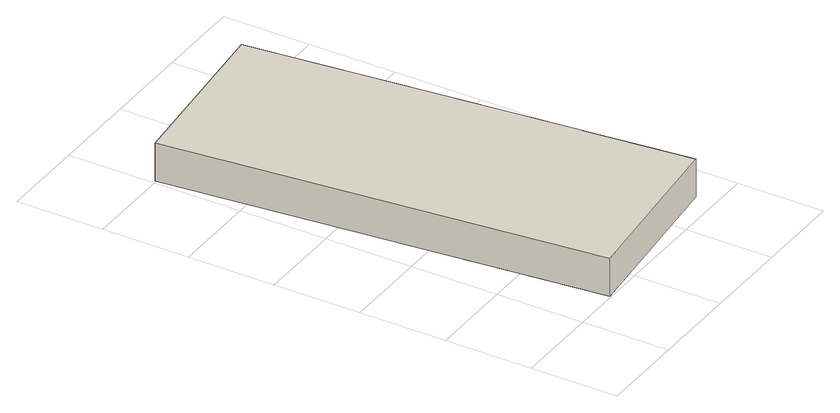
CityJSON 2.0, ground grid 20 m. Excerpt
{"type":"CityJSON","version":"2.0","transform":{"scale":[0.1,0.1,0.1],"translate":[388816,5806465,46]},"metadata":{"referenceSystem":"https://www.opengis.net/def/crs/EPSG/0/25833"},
"CityObjects":{
"building1":{"type":"Building","attributes":{"Gemeindeschluessel":"11000007","function":"31001_3024"},"address":[{"country":"Germany","locality":"Berlin","thoroughfareNumber":"58 (7)","thoroughfareName":"Schichauweg"}],"children":["building1-1","building1-2"]},
"building1-1":{"type":"BuildingPart","attributes":{"BezugspunktDach":"2200","measuredHeight":11.35,"storeysAboveGround":1},"parents":["building1"],"geometry":[{"type":"MultiSurface","lod":"1","boundaries":[[[0,1,2,3,4,5,6]],[[7,8,9,10,11,12,13]],[[7,13,6,5]],[[8,7,5,4]],[[9,8,4,3]],[[14,15,3,2]],[[11,10,2,1]],[[12,11,1,0]],[[13,12,0,6]],[[10,9,15,14]]]}]},
"building1-2":{"type":"BuildingPart","attributes":{"BezugspunktDach":"2200","measuredHeight":6.59,"storeysAboveGround":1},"parents":["building1"],"geometry":[{"type":"Solid","lod":"1","boundaries":[[[[14,16,17,18,15]],[[8,19,20,10,9]],[[8,9,15,18]],[[19,8,18,17]],[[20,19,17,16]],[[10,20,16,14]],[[9,10,14,15]]]]}]}
},
"vertices":[
[111,4,94],[515,46,94],[499,199,94],[489,295,94],[490,295,94],[411,1044,94],[8,1003,94],[411,1044,4],[490,295,4],[489,295,4],[499,199,4],[515,46,4],[111,4,4],[8,1003,4],[499,199,70],[489,295,70],
[519,201,70],[509,297,70],[490,295,70],[509,297,4],[519,201,4]
]}
